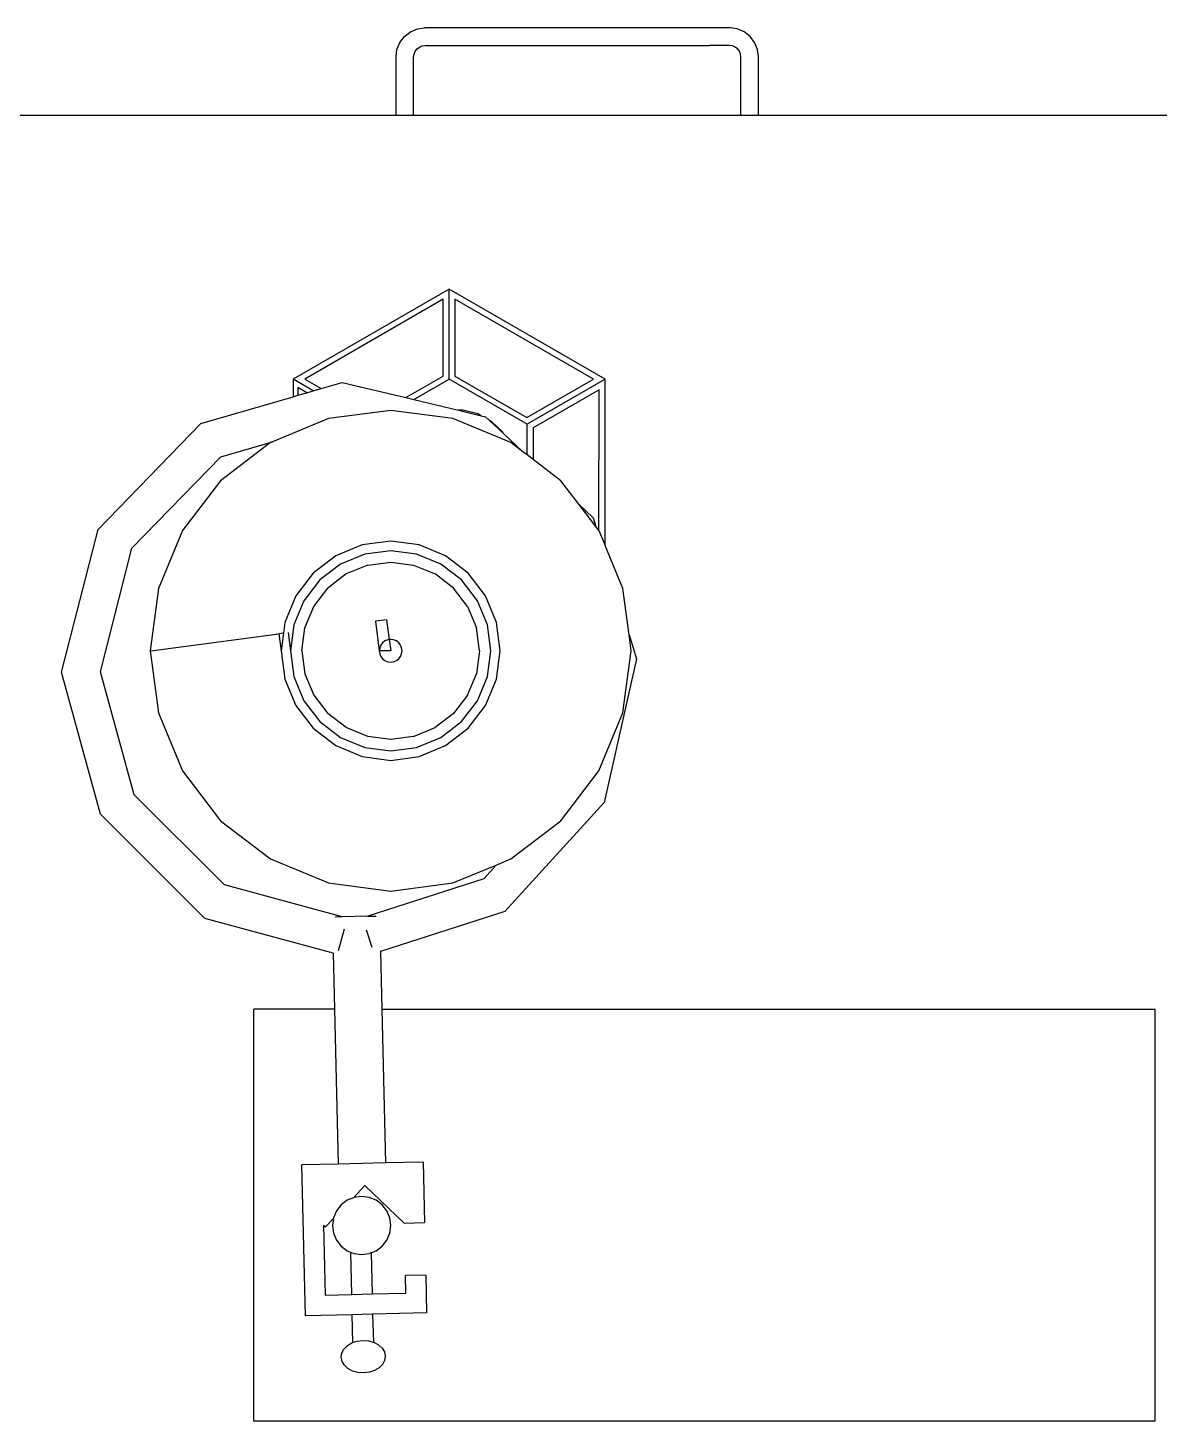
# Model space of a CAD drawing. Header units: metres. Extents: x 217 to 1422, y -179 to 129.
# Drawn here: x 470.2503 to 470.6007, y 60.548 to 60.9798 of the extents above; entities that cross this region are included whole.
import ezdxf

# ---------------------------------------------------------------- set-up
doc = ezdxf.new("R2010")
doc.units = ezdxf.units.M
doc.header["$LTSCALE"] = 0.5
doc.header["$MEASUREMENT"] = 0
doc.layers.add('+1', color=255, linetype='Continuous')

# ---------------------------------------------------------------- blocks, each defined once
blk = doc.blocks.new('Chemistry Lab table pl')
at = {"layer": '+1', "transparency": 33554687}
for p, q in [((6.29582, 3.7005), (6.29582, 3.82814)), ((6.29582, 3.82814), (6.57493, 3.82814)), ((6.57493, 3.82814), (6.57493, 3.7005)), ((6.53752, 3.81245), (6.53915, 3.813)), ((6.53915, 3.813), (6.54091, 3.81321)), ((6.54091, 3.81321), (6.54268, 3.81308)), ((6.54268, 3.81308), (6.54434, 3.81261)), ((6.53421, 3.808), (6.53441, 3.80931)), ((6.53441, 3.80931), (6.53506, 3.81055)), ((6.53506, 3.81055), (6.53612, 3.81162)), ((6.53612, 3.81162), (6.53752, 3.81245)), ((6.54434, 3.81261), (6.54577, 3.81184)), ((6.54577, 3.81184), (6.54688, 3.81082)), ((6.54688, 3.81082), (6.54759, 3.80962)), ((6.54759, 3.80962), (6.54786, 3.80832)), ((6.53447, 3.8067), (6.53421, 3.808)), ((6.53518, 3.8055), (6.53447, 3.8067)), ((6.53629, 3.80448), (6.53518, 3.8055)), ((6.53772, 3.80371), (6.53629, 3.80448)), ((6.54594, 3.8047), (6.54455, 3.80387)), ((6.547, 3.80578), (6.54594, 3.8047)), ((6.54765, 3.80701), (6.547, 3.80578)), ((6.54786, 3.80832), (6.54765, 3.80701)), ((6.53791, 3.80365), (6.53772, 3.80371)), ((6.53812, 3.79499), (6.53791, 3.80365)), ((6.53938, 3.80324), (6.53791, 3.80365)), ((6.54115, 3.80311), (6.53938, 3.80324)), ((6.54291, 3.80333), (6.54115, 3.80311)), ((6.54437, 3.80381), (6.54291, 3.80333)), ((6.54455, 3.80387), (6.54437, 3.80381)), ((6.54457, 3.79514), (6.54437, 3.80381)), ((6.52141, 3.7946), (6.53812, 3.79499)), ((6.52168, 3.7829), (6.52141, 3.7946)), ((6.53812, 3.79499), (6.54457, 3.79514)), ((6.54457, 3.79514), (6.55896, 3.79548)), ((6.55896, 3.79548), (6.56006, 3.74872)), ((6.53826, 3.78872), (6.52783, 3.78847)), ((6.52783, 3.78847), (6.52796, 3.78304)), ((6.54472, 3.78887), (6.53826, 3.78872)), ((6.53856, 3.77595), (6.53826, 3.78872)), ((6.55283, 3.78906), (6.54472, 3.78887)), ((6.54503, 3.77573), (6.54472, 3.78887)), ((6.55334, 3.76735), (6.55283, 3.78906)), ((6.52168, 3.7829), (6.52796, 3.78304)), ((6.53702, 3.77531), (6.53516, 3.77388)), ((6.53856, 3.77595), (6.53702, 3.77531)), ((6.53856, 3.77595), (6.5392, 3.77621)), ((6.54153, 3.77652), (6.5392, 3.77621)), ((6.54386, 3.77621), (6.54153, 3.77652)), ((6.54503, 3.77573), (6.54386, 3.77621)), ((6.54604, 3.77531), (6.54503, 3.77573)), ((6.5479, 3.77388), (6.54604, 3.77531)), ((6.53282, 3.76984), (6.53252, 3.76751)), ((6.53372, 3.77201), (6.53282, 3.76984)), ((6.53516, 3.77388), (6.53372, 3.77201)), ((6.54934, 3.77201), (6.5479, 3.77388)), ((6.55024, 3.76984), (6.54934, 3.77201)), ((6.55054, 3.76751), (6.55024, 3.76984)), ((6.52834, 3.76676), (6.52206, 3.76661)), ((6.5225, 3.74783), (6.52206, 3.76661)), ((6.54051, 3.75515), (6.52834, 3.76676)), ((6.53252, 3.76751), (6.53282, 3.76517)), ((6.55024, 3.76517), (6.55026, 3.76537)), ((6.55026, 3.76537), (6.55272, 3.76794)), ((6.55026, 3.76537), (6.55054, 3.76751)), ((6.55334, 3.76735), (6.55272, 3.76794)), ((6.53282, 3.76517), (6.53372, 3.763)), ((6.53372, 3.763), (6.53516, 3.76113)), ((6.53516, 3.76113), (6.53702, 3.7597)), ((6.54604, 3.7597), (6.5479, 3.76113)), ((6.5479, 3.76113), (6.54934, 3.763)), ((6.54934, 3.763), (6.55024, 3.76517)), ((6.53702, 3.7597), (6.5392, 3.7588)), ((6.5392, 3.7588), (6.54153, 3.75849)), ((6.54051, 3.75515), (6.54407, 3.75889)), ((6.54153, 3.75849), (6.54386, 3.7588)), ((6.54386, 3.7588), (6.54407, 3.75889)), ((6.54407, 3.75889), (6.54604, 3.7597)), ((6.5225, 3.74783), (6.53419, 3.74811)), ((6.53419, 3.74811), (6.54885, 3.74845)), ((6.53531, 3.7005), (6.53419, 3.74811)), ((6.54885, 3.74845), (6.56006, 3.74872)), ((6.54998, 3.7005), (6.54885, 3.74845)), ((6.53531, 3.7005), (6.29582, 3.7005)), ((6.53573, 3.68261), (6.53531, 3.7005)), ((6.55038, 3.68314), (6.54998, 3.7005)), ((6.54998, 3.7005), (6.57493, 3.7005)), ((6.49721, 3.67015), (6.53573, 3.68261)), ((6.53573, 3.68261), (6.53576, 3.68261)), ((6.54011, 3.67591), (6.53839, 3.68123)), ((6.54866, 3.68231), (6.54681, 3.67554)), ((6.55036, 3.68315), (6.55038, 3.68314)), ((6.55038, 3.68314), (6.59009, 3.67233)), ((6.50372, 3.66004), (6.53965, 3.67166)), ((6.53965, 3.67166), (6.53707, 3.6716)), ((6.53965, 3.67166), (6.54761, 3.67185)), ((6.54761, 3.67185), (6.54972, 3.6719)), ((6.54761, 3.67185), (6.58406, 3.66192)), ((6.59009, 3.67233), (6.62242, 3.64006)), ((6.46642, 3.6364), (6.49721, 3.67015)), ((6.53254, 3.66388), (6.51326, 3.66134)), ((6.55182, 3.66134), (6.53254, 3.66388)), ((6.58406, 3.66192), (6.61203, 3.63401)), ((6.51326, 3.66134), (6.49983, 3.65578)), ((6.49983, 3.65578), (6.50372, 3.66004)), ((6.56979, 3.6539), (6.55182, 3.66134)), ((6.49529, 3.6539), (6.47986, 3.64206)), ((6.49983, 3.65578), (6.49529, 3.6539)), ((6.58522, 3.64206), (6.56979, 3.6539)), ((6.47986, 3.64206), (6.46802, 3.62663)), ((6.59706, 3.62663), (6.58522, 3.64206)), ((6.45642, 3.59183), (6.46642, 3.6364)), ((6.62242, 3.64006), (6.63451, 3.59601)), ((6.61203, 3.63401), (6.62248, 3.59591)), ((6.46802, 3.62663), (6.46058, 3.60866)), ((6.53254, 3.62334), (6.52375, 3.62218)), ((6.54133, 3.62218), (6.53254, 3.62334)), ((6.6045, 3.60866), (6.59706, 3.62663)), ((6.51556, 3.61879), (6.50853, 3.61339)), ((6.52375, 3.62218), (6.51556, 3.61879)), ((6.52451, 3.61933), (6.51703, 3.61624)), ((6.53254, 3.62039), (6.52451, 3.61933)), ((6.54057, 3.61933), (6.53254, 3.62039)), ((6.54805, 3.61624), (6.54057, 3.61933)), ((6.54952, 3.61879), (6.54133, 3.62218)), ((6.55656, 3.61339), (6.54952, 3.61879)), ((6.51703, 3.61624), (6.51061, 3.61131)), ((6.52543, 3.61593), (6.51879, 3.61318)), ((6.52543, 3.61593), (6.53254, 3.61687)), ((6.53254, 3.61687), (6.53966, 3.61593)), ((6.53966, 3.61593), (6.54629, 3.61318)), ((6.55447, 3.61131), (6.54805, 3.61624)), ((6.50853, 3.61339), (6.50313, 3.60636)), ((6.51061, 3.61131), (6.50568, 3.60488)), ((6.5131, 3.60881), (6.51879, 3.61318)), ((6.51876, 3.61324), (6.51879, 3.61318)), ((6.54629, 3.61318), (6.55198, 3.60881)), ((6.5594, 3.60488), (6.55447, 3.61131)), ((6.56195, 3.60636), (6.55656, 3.61339)), ((6.46058, 3.60866), (6.45804, 3.58937)), ((6.50313, 3.60636), (6.49973, 3.59817)), ((6.50873, 3.60312), (6.5131, 3.60881)), ((6.55635, 3.60312), (6.55198, 3.60881)), ((6.56535, 3.59817), (6.56195, 3.60636)), ((6.60704, 3.58937), (6.6045, 3.60866)), ((6.50568, 3.60488), (6.50258, 3.5974)), ((6.50873, 3.60312), (6.50599, 3.59649)), ((6.5591, 3.59649), (6.55635, 3.60312)), ((6.5625, 3.5974), (6.5594, 3.60488)), ((6.49973, 3.59817), (6.49858, 3.58937)), ((6.50258, 3.5974), (6.50152, 3.58937)), ((6.56356, 3.58937), (6.5625, 3.5974)), ((6.5665, 3.58937), (6.56535, 3.59817)), ((6.50505, 3.58937), (6.50599, 3.59649)), ((6.53163, 3.59278), (6.53078, 3.59243)), ((6.53254, 3.5929), (6.53163, 3.59278)), ((6.53345, 3.59278), (6.53254, 3.5929)), ((6.5343, 3.59243), (6.53345, 3.59278)), ((6.56003, 3.58937), (6.5591, 3.59649)), ((6.62248, 3.59591), (6.61268, 3.55763)), ((6.63451, 3.59601), (6.62317, 3.55176)), ((6.45869, 3.58443), (6.45642, 3.59183)), ((6.45804, 3.58937), (6.45869, 3.58443)), ((6.49858, 3.58937), (6.49973, 3.58058)), ((6.50152, 3.58937), (6.50258, 3.58135)), ((6.50505, 3.58937), (6.50599, 3.58226)), ((6.52914, 3.59029), (6.52902, 3.58937)), ((6.52902, 3.58937), (6.52914, 3.58846)), ((6.52949, 3.59114), (6.52914, 3.59029)), ((6.52914, 3.58846), (6.52949, 3.58761)), ((6.53005, 3.59187), (6.52949, 3.59114)), ((6.53078, 3.59243), (6.53005, 3.59187)), ((6.53254, 3.58937), (6.53606, 3.58937)), ((6.53297, 3.58591), (6.53254, 3.58937)), ((6.53503, 3.59187), (6.5343, 3.59243)), ((6.53559, 3.59114), (6.53503, 3.59187)), ((6.53594, 3.59029), (6.53559, 3.59114)), ((6.53559, 3.58761), (6.53594, 3.58846)), ((6.53606, 3.58937), (6.53594, 3.59029)), ((6.53594, 3.58846), (6.53606, 3.58937)), ((6.53727, 3.58021), (6.53606, 3.58937)), ((6.56003, 3.58937), (6.5591, 3.58226)), ((6.5625, 3.58135), (6.56356, 3.58937)), ((6.5643, 3.58376), (6.56356, 3.58937)), ((6.56579, 3.58396), (6.5665, 3.58937)), ((6.56719, 3.58415), (6.5665, 3.58937)), ((6.60689, 3.58937), (6.56719, 3.58415)), ((6.6045, 3.57009), (6.60704, 3.58937)), ((6.60689, 3.58937), (6.60704, 3.58937)), ((6.45869, 3.58443), (6.46058, 3.57009)), ((6.52949, 3.58761), (6.53005, 3.58688)), ((6.53005, 3.58688), (6.53078, 3.58632)), ((6.53078, 3.58632), (6.53163, 3.58597)), ((6.53163, 3.58597), (6.53254, 3.58585)), ((6.53254, 3.58585), (6.53297, 3.58591)), ((6.53297, 3.58591), (6.53345, 3.58597)), ((6.53379, 3.57975), (6.53297, 3.58591)), ((6.53345, 3.58597), (6.5343, 3.58632)), ((6.5343, 3.58632), (6.53503, 3.58688)), ((6.53503, 3.58688), (6.53559, 3.58761)), ((6.56579, 3.58396), (6.56719, 3.58415)), ((6.49973, 3.58058), (6.50313, 3.57239)), ((6.50258, 3.58135), (6.50568, 3.57387)), ((6.50873, 3.57563), (6.50599, 3.58226)), ((6.53379, 3.57975), (6.53727, 3.58021)), ((6.5591, 3.58226), (6.55635, 3.57563)), ((6.5594, 3.57387), (6.5625, 3.58135)), ((6.56195, 3.57239), (6.56535, 3.58058)), ((6.56535, 3.58058), (6.56579, 3.58396)), ((6.50873, 3.57563), (6.5131, 3.56994)), ((6.55635, 3.57563), (6.55198, 3.56994)), ((6.50313, 3.57239), (6.50853, 3.56536)), ((6.50568, 3.57387), (6.51061, 3.56744)), ((6.55447, 3.56744), (6.5594, 3.57387)), ((6.55656, 3.56536), (6.56195, 3.57239)), ((6.46058, 3.57009), (6.46611, 3.55672)), ((6.51061, 3.56744), (6.51703, 3.56251)), ((6.5131, 3.56994), (6.51879, 3.56557)), ((6.54629, 3.56557), (6.55198, 3.56994)), ((6.54805, 3.56251), (6.55447, 3.56744)), ((6.59706, 3.55212), (6.6045, 3.57009)), ((6.50853, 3.56536), (6.51556, 3.55996)), ((6.51703, 3.56251), (6.52451, 3.55942)), ((6.52543, 3.56282), (6.51879, 3.56557)), ((6.53254, 3.56188), (6.52543, 3.56282)), ((6.53966, 3.56282), (6.53254, 3.56188)), ((6.53966, 3.56282), (6.54629, 3.56557)), ((6.54057, 3.55942), (6.54805, 3.56251)), ((6.54952, 3.55996), (6.55656, 3.56536)), ((6.51556, 3.55996), (6.52375, 3.55657)), ((6.52451, 3.55942), (6.53254, 3.55836)), ((6.53254, 3.55836), (6.54057, 3.55942)), ((6.54133, 3.55657), (6.54952, 3.55996)), ((6.46611, 3.55672), (6.46611, 3.50523)), ((6.46802, 3.55212), (6.46611, 3.55672)), ((6.52375, 3.55657), (6.53254, 3.55541)), ((6.53254, 3.55541), (6.54133, 3.55657)), ((6.61268, 3.55763), (6.58518, 3.52924)), ((6.46802, 3.55212), (6.46798, 3.50855)), ((6.46802, 3.55212), (6.46899, 3.55086)), ((6.46982, 3.54816), (6.46899, 3.55086)), ((6.46899, 3.55086), (6.47428, 3.54396)), ((6.58522, 3.53669), (6.59706, 3.55212)), ((6.62317, 3.55176), (6.59139, 3.51894)), ((6.47428, 3.54396), (6.46982, 3.54816)), ((6.47428, 3.54396), (6.47986, 3.53669)), ((6.47986, 3.53669), (6.48841, 3.53013)), ((6.56979, 3.52485), (6.58522, 3.53669)), ((6.48841, 3.52034), (6.48841, 3.53013)), ((6.48841, 3.53013), (6.49028, 3.5287)), ((6.49028, 3.5287), (6.49028, 3.51918)), ((6.49028, 3.5287), (6.49161, 3.52768)), ((6.58518, 3.52924), (6.56913, 3.52458)), ((6.49756, 3.52209), (6.49161, 3.52768)), ((6.49161, 3.52768), (6.49529, 3.52485)), ((6.49529, 3.52485), (6.51326, 3.51741)), ((6.55182, 3.51741), (6.56913, 3.52458)), ((6.56913, 3.52458), (6.56979, 3.52485)), ((6.46798, 3.50855), (6.48841, 3.52034)), ((6.49756, 3.52209), (6.49784, 3.52162)), ((6.502, 3.51791), (6.49756, 3.52209)), ((6.49784, 3.52162), (6.50132, 3.51828)), ((6.46611, 3.50523), (6.49028, 3.51918)), ((6.49034, 3.5171), (6.46971, 3.50519)), ((6.49028, 3.51918), (6.51444, 3.50523)), ((6.51261, 3.50425), (6.49034, 3.5171)), ((6.50132, 3.51828), (6.502, 3.51791)), ((6.50311, 3.51687), (6.502, 3.51791)), ((6.50451, 3.51653), (6.50311, 3.51687)), ((6.50451, 3.51653), (6.50555, 3.51596)), ((6.51155, 3.51484), (6.50451, 3.51653)), ((6.50555, 3.51596), (6.51023, 3.51481)), ((6.51326, 3.51741), (6.53254, 3.51487)), ((6.53254, 3.51487), (6.55182, 3.51741)), ((6.59139, 3.51894), (6.56277, 3.51063)), ((6.51023, 3.51481), (6.51155, 3.51484)), ((6.52535, 3.51153), (6.51155, 3.51484)), ((6.52535, 3.51153), (6.51444, 3.50523)), ((6.52784, 3.51093), (6.51627, 3.50425)), ((6.52784, 3.51093), (6.52535, 3.51153)), ((6.54752, 3.5062), (6.52784, 3.51093)), ((6.56277, 3.51063), (6.56133, 3.51021)), ((6.56277, 3.50523), (6.56277, 3.51063)), ((6.55412, 3.50811), (6.54752, 3.5062)), ((6.55655, 3.50882), (6.55412, 3.50811)), ((6.55918, 3.50519), (6.55412, 3.50811)), ((6.55854, 3.5094), (6.55655, 3.50882)), ((6.55655, 3.50882), (6.56277, 3.50523)), ((6.56133, 3.51021), (6.55854, 3.5094)), ((6.55854, 3.5094), (6.56133, 3.50779)), ((6.56133, 3.50779), (6.56133, 3.51021)), ((6.46611, 3.50523), (6.51444, 3.47733)), ((6.46971, 3.50519), (6.51261, 3.48042)), ((6.51261, 3.48042), (6.51261, 3.50425)), ((6.51444, 3.47733), (6.56277, 3.50523)), ((6.51444, 3.50523), (6.51444, 3.47733)), ((6.51627, 3.48042), (6.55918, 3.50519)), ((6.51627, 3.50425), (6.51627, 3.48042)), ((5.89736, 3.42344), (6.41859, 3.42344)), ((6.41859, 3.42344), (6.41859, 3.40519)), ((6.41859, 3.42344), (6.42402, 3.42344)), ((6.42402, 3.42344), (6.42402, 3.40554)), ((6.42402, 3.42344), (6.52544, 3.42344)), ((6.52544, 3.42344), (6.52544, 3.40554)), ((6.52544, 3.42344), (6.53086, 3.42344)), ((6.53086, 3.42344), (6.53086, 3.40519)), ((6.53086, 3.42344), (6.82776, 3.42344)), ((6.41859, 3.40519), (6.41888, 3.40302)), ((6.41888, 3.40302), (6.41978, 3.40084)), ((6.42402, 3.40554), (6.42416, 3.40445)), ((6.42416, 3.40445), (6.42451, 3.40359)), ((6.42451, 3.40359), (6.42507, 3.40285)), ((6.42507, 3.40285), (6.42581, 3.40229)), ((6.52438, 3.40285), (6.52365, 3.40229)), ((6.52494, 3.40359), (6.52438, 3.40285)), ((6.52529, 3.40445), (6.52494, 3.40359)), ((6.52544, 3.40554), (6.52529, 3.40445)), ((6.53058, 3.40302), (6.52968, 3.40084)), ((6.53086, 3.40519), (6.53058, 3.40302)), ((6.41978, 3.40084), (6.42121, 3.39896)), ((6.42121, 3.39896), (6.42307, 3.39752)), ((6.42581, 3.40229), (6.42666, 3.40193)), ((6.42666, 3.40193), (6.42775, 3.40179)), ((6.42775, 3.40179), (6.43383, 3.40179)), ((6.51562, 3.40184), (6.43383, 3.40184)), ((6.52171, 3.40179), (6.51562, 3.40179)), ((6.5228, 3.40193), (6.52171, 3.40179)), ((6.52365, 3.40229), (6.5228, 3.40193)), ((6.52825, 3.39896), (6.52638, 3.39752)), ((6.52968, 3.40084), (6.52825, 3.39896)), ((6.42307, 3.39752), (6.42524, 3.39662)), ((6.42524, 3.39662), (6.42739, 3.39633)), ((6.42739, 3.39633), (6.52206, 3.39633)), ((6.52421, 3.39662), (6.52206, 3.39633)), ((6.52638, 3.39752), (6.52421, 3.39662))]:
    blk.add_line(p, q, dxfattribs=at)

msp = doc.modelspace()

# ---------------------------------------------------------------- block references
at = {"layer": '+1', "transparency": 33554687, "rotation": 180}
msp.add_blockref('Chemistry Lab table pl', (476.89519, 64.37618), dxfattribs=at)

doc.saveas('drawing.dxf')
